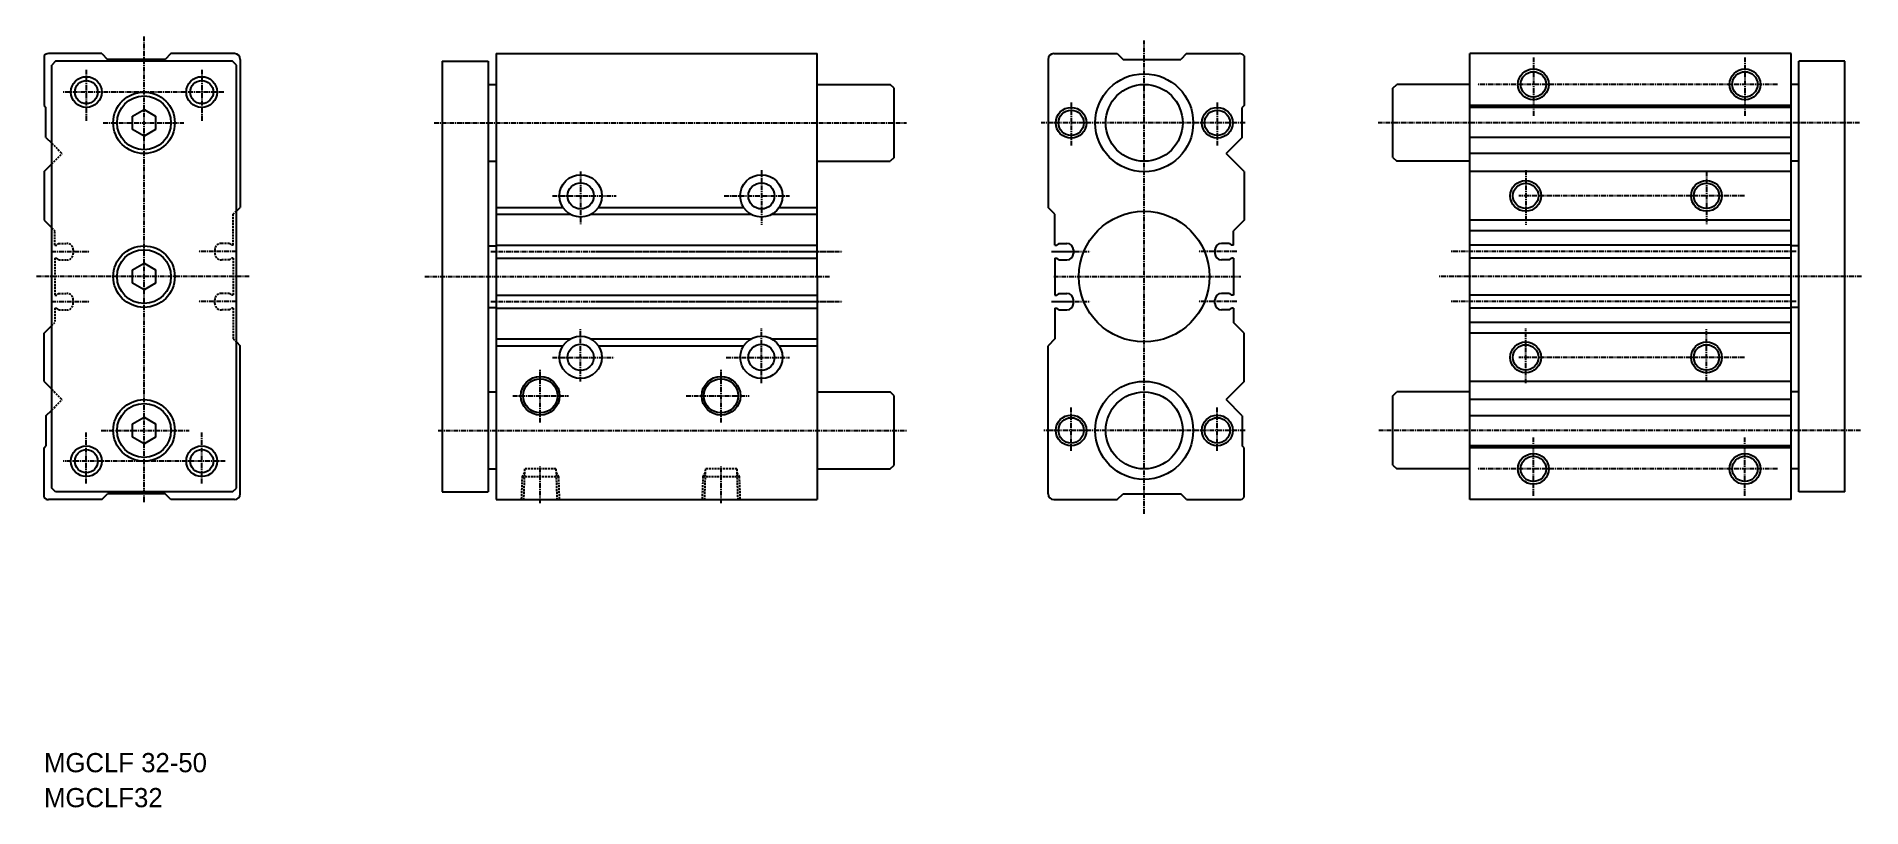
# Model space of a CAD drawing. Extents: x -2 to 472, y 0 to 200.
import ezdxf

# ---------------------------------------------------------------- set-up
doc = ezdxf.new("R2010")
doc.units = 0
doc.linetypes.add('CENTER', pattern=[2, 1.25, -0.25, 0.25, -0.25])
doc.linetypes.add('DASHED', pattern=[0.75, 0.5, -0.25])
doc.layers.get('0').update_dxf_attribs({"linetype": 'CONTINUOUS'})
doc.layers.add('CENTER', color=1, linetype='CENTER')

msp = doc.modelspace()

# ---------------------------------------------------------------- linework, layer by layer
at = {"color": 7, "linetype": 'CONTINUOUS'}
for p, q in [((0, 195.4), (0, 182.5)), ((15, 196), (1.2, 196)), ((15, 196), (16.5, 194.5)), ((33, 196), (31.5, 194.5)), ((49.5, 196), (33, 196)), ((117.5, 196), (201, 196)), ((117.5, 196), (117.5, 80)), ((201, 138), (201, 196)), ((262.5, 196), (279, 196)), ((279, 196), (280.5, 194.5)), ((297, 196), (295.5, 194.5)), ((297, 196), (310.8, 196)), ((312, 195.4), (312, 182.5)), ((454.17, 196), (370.67, 196)), ((370.67, 80), (370.67, 196)), ((454.17, 80), (454.17, 196)), ((3, 194), (2, 193)), ((2, 83), (2, 193)), ((49, 194), (3, 194)), ((31.5, 194.5), (16.5, 194.5)), ((50, 193), (49, 194)), ((50, 83), (50, 193)), ((51, 194.5), (51, 156)), ((103.5, 194), (103.5, 82)), ((103.5, 194), (115.5, 194)), ((115.5, 194), (115.5, 82)), ((261, 194.5), (261, 156)), ((280.5, 194.5), (295.5, 194.5)), ((456.17, 82), (456.17, 194)), ((468.17, 194), (456.17, 194)), ((468.17, 82), (468.17, 194)), ((115.5, 188), (117.5, 188)), ((201, 188), (220, 188)), ((221, 187), (220, 188)), ((221, 169), (221, 187)), ((350.67, 187), (351.67, 188)), ((350.67, 169), (350.67, 187)), ((370.67, 188), (351.67, 188)), ((456.17, 188), (454.17, 188)), ((0, 182.5), (0.5, 182)), ((0.5, 174.2), (0.5, 182)), ((23, 179.73), (26, 181.46)), ((26, 181.46), (29, 179.73)), ((312, 182.5), (311.5, 182)), ((311.5, 174.2), (311.5, 182)), ((454.17, 182.5), (370.67, 182.5)), ((454.17, 182), (370.67, 182)), ((23, 176.27), (23, 179.73)), ((26, 174.54), (23, 176.27)), ((29, 176.27), (26, 174.54)), ((29, 179.73), (29, 176.27)), ((0.5, 174.2), (2, 172.7)), ((311.5, 174.2), (307.3, 170)), ((454.17, 174.2), (370.67, 174.2)), ((0, 165.3), (2, 167.3)), ((115.5, 168), (117.5, 168)), ((201, 168), (220, 168)), ((221, 169), (220, 168)), ((312, 165.3), (307.3, 170)), ((350.67, 169), (351.67, 168)), ((370.67, 168), (351.67, 168)), ((454.17, 170), (370.67, 170)), ((456.17, 168), (454.17, 168)), ((0, 165.3), (0, 152.7)), ((312, 165.3), (312, 152.7)), ((454.17, 165.3), (370.67, 165.3)), ((0, 152.7), (2, 150.7)), ((50, 155), (51, 156)), ((117.5, 156), (134.89, 156)), ((117.5, 154.2), (136.81, 154.2)), ((142.19, 154.2), (183.81, 154.2)), ((144.11, 156), (181.89, 156)), ((189.19, 154.2), (201, 154.2)), ((191.11, 156), (201, 156)), ((262.8, 154.2), (261, 156)), ((262.8, 146.2), (262.8, 154.2)), ((312, 152.7), (309.2, 149.9)), ((454.17, 152.7), (370.67, 152.7)), ((309.2, 146.2), (309.2, 149.9)), ((454.17, 149.9), (370.67, 149.9)), ((115.5, 146), (117.5, 146)), ((117.5, 146.2), (201, 146.2)), ((117.5, 142.8), (201, 142.8)), ((262.8, 146.2), (263.3, 146.2)), ((262.8, 142.8), (262.8, 133.2)), ((262.8, 142.8), (263.3, 142.8)), ((263.8, 146.65), (263.3, 146.2)), ((263.8, 142.35), (263.3, 142.8)), ((263.8, 146.65), (265.9, 146.65)), ((263.8, 142.35), (265.9, 142.35)), ((267.6, 144.95), (267.6, 144.05)), ((304.4, 144.95), (304.4, 144.05)), ((308.2, 146.65), (306.1, 146.65)), ((308.2, 142.35), (306.1, 142.35)), ((308.2, 146.65), (308.7, 146.2)), ((308.2, 142.35), (308.7, 142.8)), ((309.2, 146.2), (308.7, 146.2)), ((309.2, 142.8), (308.7, 142.8)), ((309.2, 142.8), (309.2, 133.2)), ((454.17, 146.2), (370.67, 146.2)), ((454.17, 142.8), (370.67, 142.8)), ((456.17, 146), (454.17, 146)), ((23, 139.73), (26, 141.46)), ((23, 136.27), (23, 139.73)), ((26, 141.46), (29, 139.73)), ((29, 139.73), (29, 136.27)), ((201, 138), (201, 80)), ((26, 134.54), (23, 136.27)), ((29, 136.27), (26, 134.54)), ((117.5, 133.2), (201, 133.2)), ((262.8, 133.2), (263.3, 133.2)), ((263.8, 133.65), (263.3, 133.2)), ((263.8, 133.65), (265.9, 133.65)), ((308.2, 133.65), (306.1, 133.65)), ((308.2, 133.65), (308.7, 133.2)), ((309.2, 133.2), (308.7, 133.2)), ((454.17, 133.2), (370.67, 133.2)), ((115.5, 130), (117.5, 130)), ((117.5, 129.8), (201, 129.8)), ((262.8, 129.8), (262.8, 121.8)), ((262.8, 129.8), (263.3, 129.8)), ((263.8, 129.35), (263.3, 129.8)), ((263.8, 129.35), (265.9, 129.35)), ((267.6, 131.05), (267.6, 131.95)), ((304.4, 131.05), (304.4, 131.95)), ((308.2, 129.35), (306.1, 129.35)), ((308.2, 129.35), (308.7, 129.8)), ((309.2, 129.8), (308.7, 129.8)), ((309.2, 129.8), (309.2, 126.1)), ((454.17, 129.8), (370.67, 129.8)), ((456.17, 130), (454.17, 130)), ((0, 123.3), (2, 125.3)), ((312, 123.3), (309.2, 126.1)), ((454.17, 126.1), (370.67, 126.1)), ((0, 110.7), (0, 123.3)), ((50, 121), (51, 120)), ((51, 81.5), (51, 120)), ((117.5, 121.8), (136.81, 121.8)), ((117.5, 120), (134.89, 120)), ((142.19, 121.8), (183.81, 121.8)), ((144.11, 120), (181.89, 120)), ((189.19, 121.8), (201, 121.8)), ((191.11, 120), (201, 120)), ((262.8, 121.8), (261, 120)), ((261, 81.5), (261, 120)), ((312, 110.7), (312, 123.3)), ((454.17, 123.3), (370.67, 123.3)), ((0, 110.7), (2, 108.7)), ((312, 110.7), (307.3, 106)), ((454.17, 110.7), (370.67, 110.7)), ((115.5, 108), (117.5, 108)), ((201, 108), (220, 108)), ((221, 107), (220, 108)), ((221, 89), (221, 107)), ((311.5, 101.8), (307.3, 106)), ((350.67, 107), (351.67, 108)), ((350.67, 89), (350.67, 107)), ((370.67, 108), (351.67, 108)), ((454.17, 106), (370.67, 106)), ((456.17, 108), (454.17, 108)), ((0.5, 101.8), (2, 103.3)), ((0.5, 101.8), (0.5, 94)), ((23, 99.73), (26, 101.46)), ((23, 96.27), (23, 99.73)), ((26, 101.46), (29, 99.73)), ((29, 99.73), (29, 96.27)), ((311.5, 101.8), (311.5, 94)), ((454.17, 101.8), (370.67, 101.8)), ((26, 94.54), (23, 96.27)), ((29, 96.27), (26, 94.54)), ((0, 93.5), (0.5, 94)), ((0, 80.6), (0, 93.5)), ((312, 93.5), (311.5, 94)), ((312, 80.6), (312, 93.5)), ((454.17, 94), (370.67, 94)), ((454.17, 93.5), (370.67, 93.5)), ((115.5, 88), (117.5, 88)), ((201, 88), (220, 88)), ((220, 88), (221, 89)), ((350.67, 89), (351.67, 88)), ((370.67, 88), (351.67, 88)), ((456.17, 88), (454.17, 88)), ((3, 82), (2, 83)), ((49, 82), (3, 82)), ((15, 80), (16.5, 81.5)), ((31.5, 81.5), (16.5, 81.5)), ((33, 80), (31.5, 81.5)), ((49, 82), (50, 83)), ((103.5, 82), (115.5, 82)), ((279, 80), (280.5, 81.5)), ((280.5, 81.5), (295.5, 81.5)), ((297, 80), (295.5, 81.5)), ((468.17, 82), (456.17, 82)), ((15, 80), (1.2, 80)), ((49.5, 80), (33, 80)), ((117.5, 80), (201, 80)), ((262.5, 80), (279, 80)), ((297, 80), (310.8, 80)), ((454.17, 80), (370.67, 80))]:
    msp.add_line(p, q, dxfattribs=at)
at = {"color": 3, "linetype": 'DASHED'}
for p, q in [((2, 172.7), (4.7, 170)), ((2, 167.3), (4.7, 170)), ((49.2, 154.2), (50, 155)), ((49.2, 146.2), (49.2, 154.2)), ((2, 150.7), (2.8, 149.9)), ((2.8, 146.2), (2.8, 149.9)), ((2.8, 146.2), (3.3, 146.2)), ((2.8, 142.8), (2.8, 133.2)), ((2.8, 142.8), (3.3, 142.8)), ((3.8, 146.65), (3.3, 146.2)), ((3.8, 142.35), (3.3, 142.8)), ((3.8, 146.65), (5.9, 146.65)), ((3.8, 142.35), (5.9, 142.35)), ((7.6, 144.95), (7.6, 144.05)), ((44.4, 144.95), (44.4, 144.05)), ((48.2, 146.65), (46.1, 146.65)), ((48.2, 142.35), (46.1, 142.35)), ((48.2, 146.65), (48.7, 146.2)), ((48.2, 142.35), (48.7, 142.8)), ((49.2, 146.2), (48.7, 146.2)), ((49.2, 142.8), (48.7, 142.8)), ((49.2, 142.8), (49.2, 133.2)), ((2.8, 133.2), (3.3, 133.2)), ((3.8, 133.65), (3.3, 133.2)), ((3.8, 133.65), (5.9, 133.65)), ((48.2, 133.65), (46.1, 133.65)), ((48.2, 133.65), (48.7, 133.2)), ((49.2, 133.2), (48.7, 133.2)), ((2.8, 129.8), (3.3, 129.8)), ((2.8, 129.8), (2.8, 126.1)), ((3.8, 129.35), (3.3, 129.8)), ((3.8, 129.35), (5.9, 129.35)), ((7.6, 131.05), (7.6, 131.95)), ((44.4, 131.05), (44.4, 131.95)), ((48.2, 129.35), (46.1, 129.35)), ((48.2, 129.35), (48.7, 129.8)), ((49.2, 129.8), (48.7, 129.8)), ((49.2, 129.8), (49.2, 121.8)), ((2, 125.3), (2.8, 126.1)), ((49.2, 121.8), (50, 121)), ((2, 108.7), (4.7, 106)), ((2, 103.3), (4.7, 106)), ((124.28, 85.99), (124.07, 80)), ((124.89, 86.96), (124.27, 85.97)), ((124.28, 85.99), (133.75, 85.99)), ((124.93, 87.99), (124.66, 80.15)), ((133.07, 87.99), (124.93, 87.99)), ((133.07, 87.99), (133.34, 79.98)), ((133.11, 86.96), (133.73, 85.97)), ((133.72, 85.99), (133.93, 80)), ((171.28, 85.99), (171.07, 80)), ((171.89, 86.96), (171.27, 85.97)), ((171.28, 85.99), (180.75, 85.99)), ((171.93, 87.99), (171.66, 80.15)), ((180.07, 87.99), (171.93, 87.99)), ((180.07, 87.99), (180.34, 79.98)), ((180.11, 86.96), (180.73, 85.97)), ((180.72, 85.99), (180.93, 80))]:
    msp.add_line(p, q, dxfattribs=at)
at = {"color": 3, "linetype": 'CONTINUOUS'}
for centre, radius in [((11, 186), 4), ((41, 186), 4), ((387.17, 188), 4), ((442.17, 188), 4), ((267, 178), 4), ((305, 178), 4), ((385.17, 159), 4), ((432.17, 159), 4), ((385.17, 117), 4), ((432.17, 117), 4), ((129, 107), 5.03), ((176, 107), 5.03), ((267, 98), 4), ((305, 98), 4), ((11, 90), 4), ((41, 90), 4), ((387.17, 88), 4), ((442.17, 88), 4)]:
    msp.add_circle(centre, radius, dxfattribs=at)
at = {"color": 7, "linetype": 'CONTINUOUS'}
for centre, radius in [((286, 178), 12.75), ((387.17, 188), 3.3), ((442.17, 188), 3.3), ((11, 186), 3), ((26, 178), 8), ((41, 186), 3), ((286, 178), 10), ((26, 178), 7), ((267, 178), 3.3), ((305, 178), 3.3), ((139.5, 159), 5.5), ((139.5, 159), 3.4), ((186.5, 159), 5.5), ((186.5, 159), 3.4), ((385.17, 159), 3.3), ((432.17, 159), 3.3), ((286, 138), 17), ((26, 138), 8), ((26, 138), 7), ((139.5, 117), 5.5), ((139.5, 117), 3.4), ((186.5, 117), 5.5), ((186.5, 117), 3.4), ((385.17, 117), 3.3), ((432.17, 117), 3.3), ((129, 107), 4.45), ((176, 107), 4.45), ((286, 98), 12.75), ((26, 98), 8), ((26, 98), 7), ((286, 98), 10), ((267, 98), 3.3), ((305, 98), 3.3), ((11, 90), 3), ((41, 90), 3), ((387.17, 88), 3.3), ((442.17, 88), 3.3)]:
    msp.add_circle(centre, radius, dxfattribs=at)
for centre, radius, start, end in [((1.2, 194.5), 1.5, 90, 143.1338), ((49.5, 194.5), 1.5, 0.0001, 90), ((262.5, 194.5), 1.5, 90, 179.9999), ((310.8, 194.5), 1.5, 36.8662, 90), ((265.9, 144.95), 1.7, 0, 90), ((265.9, 144.05), 1.7, 270, 0), ((306.1, 144.95), 1.7, 90, 180), ((306.1, 144.05), 1.7, 180, 270), ((265.9, 131.95), 1.7, 0, 90), ((306.1, 131.95), 1.7, 90, 180), ((265.9, 131.05), 1.7, 270, 0), ((306.1, 131.05), 1.7, 180, 269.9999), ((49.5, 81.5), 1.5, 270.0001, 0), ((262.5, 81.5), 1.5, 180, 269.9999), ((1.2, 81.5), 1.5, 216.8662, 270), ((310.8, 81.5), 1.5, 270, 323.1338)]:
    msp.add_arc(centre, radius, start, end, dxfattribs=at)
at = {"color": 3, "linetype": 'DASHED'}
for centre, start, end in [((5.9, 144.95), 0, 90), ((5.9, 144.05), 270, 0), ((46.1, 144.95), 90, 180), ((46.1, 144.05), 180, 270.0001), ((5.9, 131.95), 0, 90), ((46.1, 131.95), 90, 180), ((5.9, 131.05), 270.0001, 0), ((46.1, 131.05), 180, 270)]:
    msp.add_arc(centre, 1.7, start, end, dxfattribs=at)
at = {"layer": 'CENTER', "color": 1, "linetype": 'CENTER'}
for p, q in [((26, 79.35), (26, 200.45)), ((286, 76.35), (286, 199.45)), ((387.17, 195), (387.17, 179.83)), ((442.17, 195), (442.17, 179.83)), ((11, 191.78), (11, 178.47)), ((41, 191.78), (41, 178.47)), ((46.72, 186), (4.94, 186)), ((450.59, 188), (372.54, 188)), ((267, 183.32), (267, 172.03)), ((305, 183.32), (305, 172.03)), ((15.42, 178), (36.38, 178)), ((101.41, 178), (224.18, 178)), ((312.21, 178), (259.21, 178)), ((471.98, 178), (346.78, 178)), ((139.5, 165.31), (139.5, 151.63)), ((186.5, 165.72), (186.5, 151.49)), ((385.17, 165.72), (385.17, 151.49)), ((432.17, 165.31), (432.17, 151.63)), ((132.19, 159), (148.7, 159)), ((176.84, 159), (193.76, 159)), ((442.04, 159), (383.35, 159)), ((1.93, 144.5), (11.94, 144.5)), ((50.07, 144.5), (40.06, 144.5)), ((116.15, 144.5), (205.99, 144.5)), ((143.55, 144.5), (207.6, 144.5)), ((261.93, 144.5), (271.94, 144.5)), ((262.2, 144.5), (267.81, 144.5)), ((310.07, 144.5), (300.06, 144.5)), ((455.52, 144.5), (365.68, 144.5)), ((53.34, 138), (-1.95, 138)), ((98.97, 138), (204.2, 138)), ((262.48, 138), (311.08, 138)), ((472.47, 138), (362.49, 138)), ((1.93, 131.5), (11.94, 131.5)), ((50.07, 131.5), (40.06, 131.5)), ((116.15, 131.5), (205.99, 131.5)), ((143.55, 131.5), (207.6, 131.5)), ((261.93, 131.5), (271.94, 131.5)), ((262.2, 131.5), (267.81, 131.5)), ((310.07, 131.5), (300.06, 131.5)), ((455.52, 131.5), (365.68, 131.5)), ((139.5, 110.69), (139.5, 124.37)), ((186.5, 110.28), (186.5, 124.51)), ((385.17, 110.28), (385.17, 124.51)), ((432.17, 110.69), (432.17, 124.37)), ((129, 100.04), (129, 113.91)), ((132.19, 117), (148.23, 117)), ((176, 100.04), (176, 113.91)), ((177.3, 117), (193.76, 117)), ((442.04, 117), (383.35, 117)), ((121.86, 107), (136.31, 107)), ((166.92, 107), (183.31, 107)), ((267, 92.68), (267, 103.97)), ((305, 92.68), (305, 103.97)), ((11, 84.22), (11, 97.53)), ((14.87, 98), (37.76, 98)), ((41, 84.22), (41, 97.53)), ((102.44, 98), (224.18, 98)), ((312.21, 98), (259.88, 98)), ((472.22, 98), (346.78, 98)), ((387.17, 81), (387.17, 96.17)), ((442.17, 81), (442.17, 96.17)), ((47.13, 90), (4.94, 90)), ((129, 79.07), (129, 88.66)), ((176, 79.07), (176, 88.66)), ((450.59, 88), (372.54, 88))]:
    msp.add_line(p, q, dxfattribs=at)

# ---------------------------------------------------------------- texts
for s, p in [('MGCLF 32-50', (0, 9.1)), ('MGCLF32', (0, 0))]:
    msp.add_text(s, height=5).set_placement(p)

doc.saveas('drawing.dxf')
